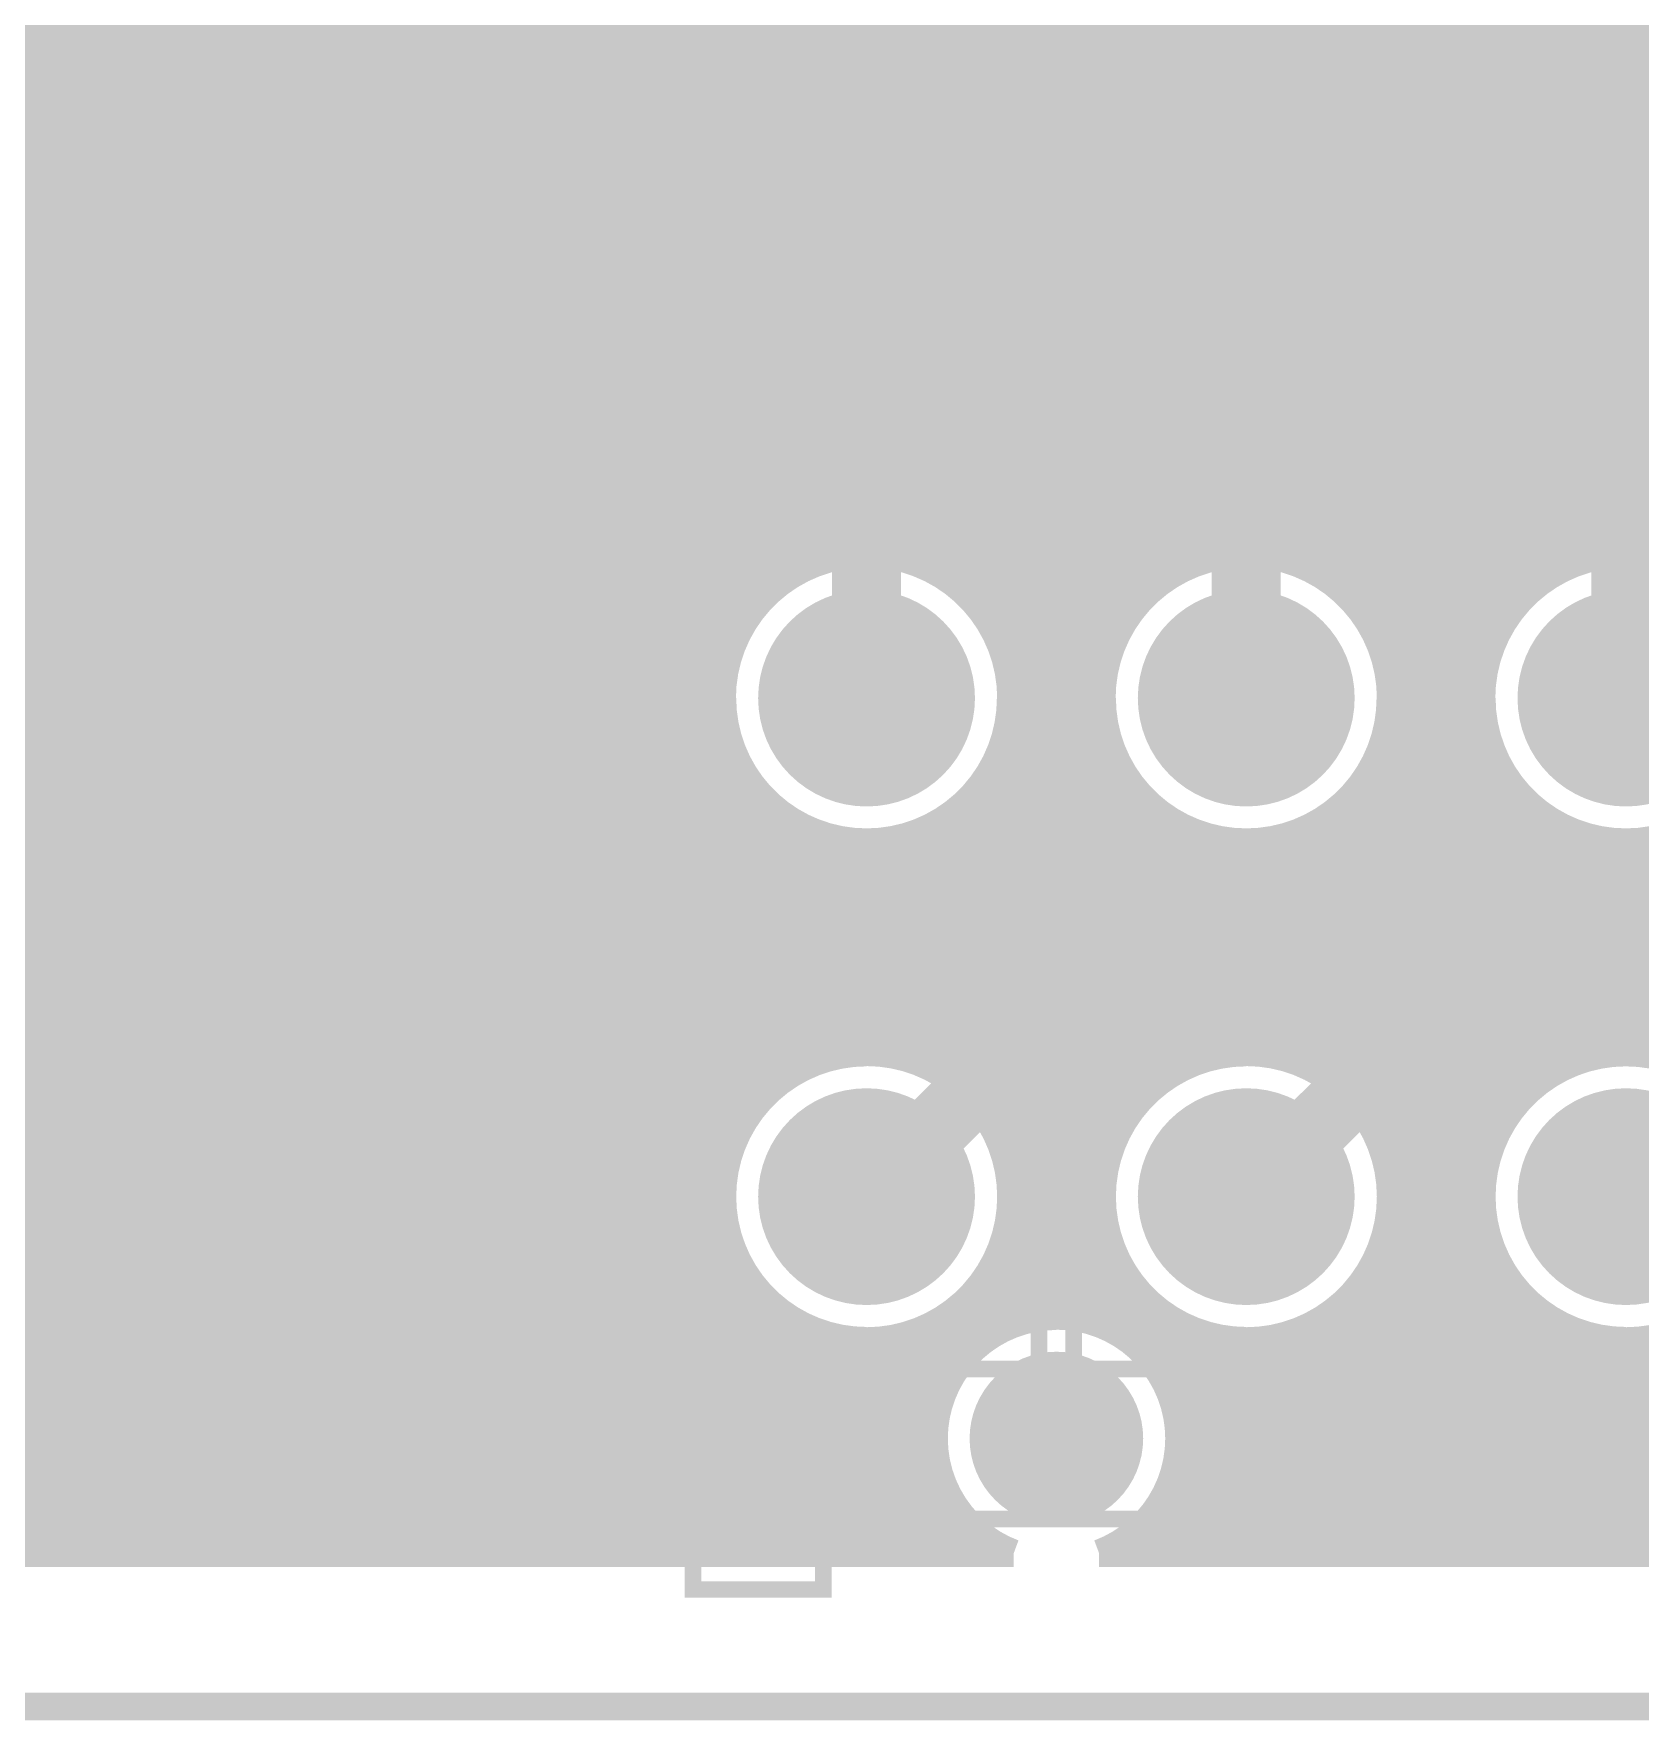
# Model space of a CAD drawing. Extents: x -5 to 208, y -5 to 206.
# Drawn here: x 155.33 to 170.14, y 119.87 to 135.43 of the extents above; entities that cross this region are included whole.
import ezdxf

# ---------------------------------------------------------------- set-up
doc = ezdxf.new("R2010")
doc.units = 0
doc.header["$MEASUREMENT"] = 0
doc.layers.get('0').update_dxf_attribs({"linetype": 'CONTINUOUS'})
for name, color, linetype in [('22-301-0_BOT', 7, 'CONTINUOUS'), ('22-301-0_DRD', 7, 'CONTINUOUS'), ('22-301-0_IN1', 1, 'CONTINUOUS'), ('22-301-0_IN2', 4, 'CONTINUOUS'), ('22-301-0_SMB', 3, 'CONTINUOUS'), ('22-301-0_SMT', 5, 'CONTINUOUS'), ('22-301-0_SST', 10, 'CONTINUOUS'), ('22-301-0_TOP', 14, 'CONTINUOUS'), ('THRUHOLE_NPT', 12, 'CONTINUOUS'), ('THRUHOLE_TAP', 11, 'CONTINUOUS')]:
    doc.layers.add(name, color=color, linetype=linetype)

# ---------------------------------------------------------------- blocks, each defined once
blk = doc.blocks.new('ROUND_28')
at = {"const_width": 0.99949}
blk.add_lwpolyline([(-0.499744, 0, 1), (0.499744, 0, 1)], format="xyb", close=True, dxfattribs=at)
blk = doc.blocks.new('ROUND_29')
at = {"const_width": 0.8001}
blk.add_lwpolyline([(-0.40005, 0, 1), (0.40005, 0, 1)], format="xyb", close=True, dxfattribs=at)
blk = doc.blocks.new('ROUND_80')
at = {"const_width": 0.54991}
blk.add_lwpolyline([(-0.274954, 0, 1), (0.274954, 0, 1)], format="xyb", close=True, dxfattribs=at)

msp = doc.modelspace()

# ---------------------------------------------------------------- linework, layer by layer
at = {"layer": '22-301-0_DRD', "const_width": 0.254}
for points in [[(162.37458, 129.9337), (162.37458, 128.6637)], [(163.64458, 129.9337), (162.37458, 129.9337)], [(163.64458, 129.9337), (162.37458, 128.6637)], [(163.64458, 128.6637), (162.37458, 129.9337)], [(163.64458, 128.6637), (163.64458, 129.9337)], [(165.8747, 129.9337), (165.8747, 128.6637)], [(167.1447, 129.9337), (165.8747, 129.9337)], [(167.1447, 129.9337), (165.8747, 128.6637)], [(167.1447, 128.6637), (165.8747, 129.9337)], [(167.1447, 128.6637), (167.1447, 129.9337)], [(169.37482, 129.9337), (169.37482, 128.6637)], [(170.64482, 129.9337), (169.37482, 129.9337)], [(170.64482, 129.9337), (169.37482, 128.6637)], [(170.64482, 128.6637), (169.37482, 129.9337)], [(162.37458, 128.6637), (163.64458, 128.6637)], [(165.8747, 128.6637), (167.1447, 128.6637)], [(169.37482, 128.6637), (170.64482, 128.6637)], [(162.37458, 125.3363), (162.37458, 124.0663)], [(163.64458, 125.3363), (162.37458, 125.3363)], [(163.64458, 125.3363), (162.37458, 124.0663)], [(163.64458, 124.0663), (162.37458, 125.3363)], [(163.64458, 124.0663), (163.64458, 125.3363)], [(165.8747, 125.3363), (165.8747, 124.0663)], [(167.1447, 125.3363), (165.8747, 125.3363)], [(167.1447, 125.3363), (165.8747, 124.0663)], [(167.1447, 124.0663), (165.8747, 125.3363)], [(167.1447, 124.0663), (167.1447, 125.3363)], [(169.37482, 125.3363), (169.37482, 124.0663)], [(170.64482, 125.3363), (169.37482, 125.3363)], [(170.64482, 125.3363), (169.37482, 124.0663)], [(170.64482, 124.0663), (169.37482, 125.3363)], [(162.37458, 124.0663), (163.64458, 124.0663)], [(165.8747, 124.0663), (167.1447, 124.0663)], [(169.37482, 124.0663), (170.64482, 124.0663)], [(164.75964, 123.10618), (164.12464, 122.47118)], [(165.39464, 122.47118), (164.75964, 123.10618)], [(164.12464, 122.47118), (164.75964, 121.83618)], [(164.75964, 121.83618), (165.39464, 122.47118)], [(98.99904, 119.99976), (205.00086, 119.99976)]]:
    msp.add_lwpolyline(points, dxfattribs=at)
at = {"layer": '22-301-0_IN1', "const_width": 0.254}
for points in [[(155.2956, 166.37), (155.2956, 121.412)], [(155.5242, 166.37), (155.5242, 121.412)], [(155.7528, 166.37), (155.7528, 121.412)], [(155.9814, 166.37), (155.9814, 121.412)], [(156.21, 166.37), (156.21, 121.412)], [(156.4386, 166.37), (156.4386, 121.412)], [(156.6672, 166.37), (156.6672, 121.412)], [(156.8958, 166.37), (156.8958, 121.412)], [(157.1244, 166.37), (157.1244, 121.412)], [(157.353, 166.37), (157.353, 121.412)], [(157.5816, 166.37), (157.5816, 121.412)], [(157.8102, 166.37), (157.8102, 121.412)], [(158.0388, 166.37), (158.0388, 121.412)], [(158.2674, 166.37), (158.2674, 121.412)], [(158.496, 166.37), (158.496, 121.412)], [(158.7246, 166.37), (158.7246, 121.412)], [(158.9532, 166.37), (158.9532, 121.412)], [(159.1818, 166.37), (159.1818, 121.412)], [(159.4104, 166.37), (159.4104, 121.412)], [(159.639, 166.37), (159.639, 121.412)], [(159.8676, 166.37), (159.8676, 121.412)], [(160.0962, 166.37), (160.0962, 121.412)], [(160.3248, 166.37), (160.3248, 121.412)], [(160.5534, 166.37), (160.5534, 121.412)], [(160.782, 166.37), (160.782, 121.412)], [(161.0106, 166.37), (161.0106, 121.412)], [(161.2392, 166.37), (161.2392, 121.412)], [(161.4678, 166.37), (161.4678, 121.412)], [(161.6964, 166.37), (161.6964, 129.49936)], [(161.925, 166.37), (161.925, 130.06578)], [(162.1536, 166.37), (162.1536, 130.3147)], [(162.3822, 166.37), (162.3822, 130.46964)], [(162.6108, 166.37), (162.6108, 130.56616)], [(162.8394, 166.37), (162.8394, 130.61696)], [(163.068, 166.37), (163.068, 130.62712)], [(163.2966, 166.37), (163.2966, 130.59664)], [(163.5252, 166.37), (163.5252, 130.52552)], [(163.7538, 166.37), (163.7538, 130.40106)], [(165.5826, 166.37), (165.5826, 130.2512)], [(165.8112, 166.37), (165.8112, 130.429)], [(166.0398, 166.37), (166.0398, 130.5433)], [(166.2684, 166.37), (166.2684, 130.6068)], [(166.497, 166.37), (166.497, 130.62712)], [(166.7256, 166.37), (166.7256, 130.61188)], [(166.9542, 166.37), (166.9542, 130.55092)], [(167.1828, 166.37), (167.1828, 130.44678)], [(167.4114, 166.37), (167.4114, 130.2766)], [(167.64, 166.37), (167.64, 129.99974)], [(169.0116, 166.32174), (169.0116, 130.17754)], [(169.2402, 166.37), (169.2402, 130.38328)], [(169.4688, 166.37), (169.4688, 130.51282)], [(169.6974, 166.37), (169.6974, 130.59156)], [(169.926, 166.37), (169.926, 130.62458)], [(170.1546, 166.37), (170.1546, 130.6195)], [(167.8686, 166.20236), (167.8686, 121.412)], [(163.9824, 166.01694), (163.9824, 130.20548)], [(168.0972, 166.01694), (168.0972, 121.412)], [(168.783, 166.06012), (168.783, 129.81178)], [(168.3258, 165.94836), (168.3258, 121.412)], [(168.5544, 165.96106), (168.5544, 121.412)], [(164.211, 137.62482), (164.211, 129.8702)], [(165.354, 137.58418), (165.354, 129.95402)], [(164.4396, 137.39368), (164.4396, 123.55322)], [(165.1254, 137.37844), (165.1254, 123.53798)], [(164.6682, 137.30478), (164.6682, 123.5964)], [(164.8968, 137.2997), (164.8968, 123.59132)], [(204.47, 135.3566), (90.81008, 135.3566)], [(204.47, 135.128), (90.85072, 135.128)], [(204.47, 134.8994), (90.81008, 134.8994)], [(204.47, 134.6708), (90.67292, 134.6708)], [(204.47, 134.4422), (80.645, 134.4422)], [(204.47, 134.2136), (80.645, 134.2136)], [(204.47, 133.985), (80.645, 133.985)], [(204.47, 133.7564), (80.645, 133.7564)], [(204.47, 133.5278), (80.645, 133.5278)], [(204.47, 133.2992), (80.645, 133.2992)], [(204.47, 133.0706), (80.645, 133.0706)], [(204.47, 132.842), (80.645, 132.842)], [(204.47, 132.6134), (80.645, 132.6134)], [(204.47, 132.3848), (80.645, 132.3848)], [(204.47, 132.1562), (80.645, 132.1562)], [(204.47, 131.9276), (80.645, 131.9276)], [(204.47, 131.699), (80.645, 131.699)], [(204.47, 131.4704), (80.645, 131.4704)], [(204.47, 131.2418), (80.645, 131.2418)], [(204.47, 131.0132), (80.645, 131.0132)], [(204.47, 130.7846), (80.645, 130.7846)], [(162.57524, 130.556), (137.14222, 130.556)], [(166.07536, 130.556), (163.44392, 130.556)], [(169.57548, 130.556), (166.94404, 130.556)], [(162.1663, 130.3274), (137.55116, 130.3274)], [(165.66642, 130.3274), (163.85286, 130.3274)], [(169.16654, 130.3274), (167.35298, 130.3274)], [(161.94786, 130.0988), (137.77214, 130.0988)], [(165.44798, 130.0988), (164.0713, 130.0988)], [(168.9481, 130.0988), (167.57142, 130.0988)], [(161.8107, 129.8702), (137.9093, 129.8702)], [(165.31082, 129.8702), (164.211, 129.8702)], [(168.8084, 129.8702), (167.71112, 129.8702)], [(161.72434, 129.6416), (137.99312, 129.6416)], [(165.22446, 129.6416), (164.29482, 129.6416)], [(168.72458, 129.6416), (167.79494, 129.6416)], [(161.68624, 129.413), (138.03376, 129.413)], [(165.18636, 129.413), (164.33546, 129.413)], [(168.68394, 129.413), (167.83558, 129.413)], [(161.68624, 129.1844), (138.03376, 129.1844)], [(165.18636, 129.1844), (164.33546, 129.1844)], [(168.68394, 129.1844), (167.83558, 129.1844)], [(161.6964, 129.09804), (161.6964, 124.90196)], [(161.72688, 128.9558), (137.99312, 128.9558)], [(165.227, 128.9558), (164.29482, 128.9558)], [(168.72458, 128.9558), (167.79494, 128.9558)], [(161.8107, 128.7272), (137.9093, 128.7272)], [(164.211, 128.72974), (164.211, 125.27026)], [(165.31082, 128.7272), (164.211, 128.7272)], [(168.8084, 128.7272), (167.71112, 128.7272)], [(168.783, 128.78816), (168.783, 125.21184)], [(161.9504, 128.4986), (137.7696, 128.4986)], [(161.925, 128.53162), (161.925, 125.46838)], [(165.45052, 128.4986), (164.0713, 128.4986)], [(165.354, 128.64338), (165.354, 125.35408)], [(168.9481, 128.4986), (167.57142, 128.4986)], [(167.64, 128.59766), (167.64, 125.3998)], [(163.9824, 128.39192), (163.9824, 125.60554)], [(165.5826, 128.3462), (165.5826, 125.65126)], [(169.0116, 128.4224), (169.0116, 125.5776)], [(162.16884, 128.27), (137.55116, 128.27)], [(162.1536, 128.2827), (162.1536, 125.7173)], [(163.7538, 128.19634), (163.7538, 125.80112)], [(165.66896, 128.27), (163.85032, 128.27)], [(169.16908, 128.27), (167.35044, 128.27)], [(167.4114, 128.3208), (167.4114, 125.67666)], [(169.2402, 128.21412), (169.2402, 125.78334)], [(162.58032, 128.0414), (137.13714, 128.0414)], [(162.3822, 128.12776), (162.3822, 125.87224)], [(162.6108, 128.03124), (162.6108, 125.96876)], [(166.08044, 128.0414), (163.43884, 128.0414)], [(163.5252, 128.07442), (163.5252, 125.92558)], [(165.8112, 128.1684), (165.8112, 125.8316)], [(166.0398, 128.05664), (166.0398, 125.94336)], [(169.58056, 128.0414), (166.93896, 128.0414)], [(166.9542, 128.04648), (166.9542, 125.95352)], [(167.1828, 128.15316), (167.1828, 125.84684)], [(169.4688, 128.08458), (169.4688, 125.91542)], [(162.8394, 127.98044), (162.8394, 126.01702)], [(163.068, 127.97028), (163.068, 126.02718)], [(163.2966, 128.00076), (163.2966, 125.99924)], [(166.2684, 127.99314), (166.2684, 126.00686)], [(166.497, 127.97028), (166.497, 126.02972)], [(166.7256, 127.98806), (166.7256, 126.01194)], [(169.6974, 128.00584), (169.6974, 125.99162)], [(169.926, 127.97282), (169.926, 126.02718)], [(170.1546, 127.9779), (170.1546, 126.0221)], [(203.53528, 127.8128), (80.645, 127.8128)], [(203.30668, 127.5842), (80.645, 127.5842)], [(203.07808, 127.3556), (80.645, 127.3556)], [(202.84948, 127.127), (80.645, 127.127)], [(201.19594, 126.8984), (95.74276, 126.8984)], [(200.787, 126.6698), (96.1517, 126.6698)], [(193.9163, 126.4412), (96.42094, 126.4412)], [(193.9163, 126.2126), (96.61652, 126.2126)], [(162.66414, 125.984), (137.05586, 125.984)], [(166.16426, 125.984), (163.35502, 125.984)], [(169.66438, 125.984), (166.85514, 125.984)], [(162.20186, 125.7554), (137.51814, 125.7554)], [(165.70198, 125.7554), (163.81984, 125.7554)], [(169.19956, 125.7554), (167.31996, 125.7554)], [(161.96818, 125.5268), (137.74928, 125.5268)], [(165.4683, 125.5268), (164.05098, 125.5268)], [(168.96842, 125.5268), (167.5511, 125.5268)], [(161.8234, 125.2982), (137.8966, 125.2982)], [(165.32352, 125.2982), (164.1983, 125.2982)], [(168.8211, 125.2982), (167.69842, 125.2982)], [(161.73196, 125.0696), (137.9855, 125.0696)], [(165.23208, 125.0696), (164.2872, 125.0696)], [(168.7322, 125.0696), (167.78732, 125.0696)], [(161.68878, 124.841), (138.03122, 124.841)], [(165.1889, 124.841), (164.33292, 124.841)], [(168.68648, 124.841), (167.83304, 124.841)], [(161.6837, 124.6124), (138.0363, 124.6124)], [(165.18382, 124.6124), (164.33546, 124.6124)], [(168.68394, 124.6124), (167.83558, 124.6124)], [(161.6964, 124.4981), (161.6964, 121.412)], [(161.71926, 124.3838), (138.00074, 124.3838)], [(165.21938, 124.3838), (164.2999, 124.3838)], [(168.7195, 124.3838), (167.80002, 124.3838)], [(161.798, 124.1552), (137.922, 124.1552)], [(165.29812, 124.1552), (164.22116, 124.1552)], [(168.79824, 124.1552), (167.72128, 124.1552)], [(168.783, 124.18822), (168.783, 121.412)], [(164.211, 124.1298), (164.211, 123.4567)], [(165.354, 124.04598), (165.354, 123.4313)], [(167.64, 124.00026), (167.64, 121.412)], [(161.93008, 123.9266), (137.78992, 123.9266)], [(161.925, 123.93168), (161.925, 121.412)], [(165.4302, 123.9266), (164.09162, 123.9266)], [(168.92778, 123.9266), (167.59174, 123.9266)], [(162.13582, 123.698), (137.58164, 123.698)], [(162.1536, 123.68276), (162.1536, 121.412)], [(165.63594, 123.698), (163.88334, 123.698)], [(163.9824, 123.79452), (163.9824, 123.28906)], [(165.5826, 123.7488), (165.5826, 123.24334)], [(169.13606, 123.698), (167.38346, 123.698)], [(167.4114, 123.7234), (167.4114, 121.412)], [(169.0116, 123.82246), (169.0116, 121.412)], [(162.3822, 123.52782), (162.3822, 121.412)], [(163.7538, 123.59894), (163.7538, 122.98172)], [(165.8112, 123.56846), (165.8112, 122.8852)], [(167.1828, 123.55322), (167.1828, 121.412)], [(169.2402, 123.61672), (169.2402, 121.412)], [(162.5092, 123.4694), (137.2108, 123.4694)], [(162.6108, 123.4313), (162.6108, 121.412)], [(162.8394, 123.38304), (162.8394, 121.412)], [(163.068, 123.37288), (163.068, 121.412)], [(163.2966, 123.40082), (163.2966, 121.412)], [(164.23386, 123.4694), (163.5125, 123.4694)], [(163.5252, 123.47448), (163.5252, 121.412)], [(166.00932, 123.4694), (165.28796, 123.4694)], [(166.0398, 123.4567), (166.0398, 121.412)], [(166.2684, 123.3932), (166.2684, 121.412)], [(166.497, 123.37034), (166.497, 121.412)], [(166.7256, 123.38812), (166.7256, 121.412)], [(166.9542, 123.44654), (166.9542, 121.412)], [(169.5069, 123.4694), (167.01262, 123.4694)], [(169.4688, 123.48464), (169.4688, 121.412)], [(169.6974, 123.40844), (169.6974, 121.412)], [(169.926, 123.37288), (169.926, 121.412)], [(170.1546, 123.37796), (170.1546, 121.412)], [(163.93414, 123.2408), (114.78514, 123.2408)], [(200.85812, 123.2408), (165.58514, 123.2408)], [(163.76904, 123.0122), (114.95024, 123.0122)], [(201.32294, 123.0122), (165.75024, 123.0122)], [(163.67506, 122.7836), (115.04422, 122.7836)], [(204.47, 122.7836), (165.84422, 122.7836)], [(163.63442, 122.555), (115.0874, 122.555)], [(204.47, 122.555), (165.8874, 122.555)], [(163.6395, 122.3264), (115.07978, 122.3264)], [(204.47, 122.3264), (165.87978, 122.3264)], [(163.69284, 122.0978), (115.02644, 122.0978)], [(165.8112, 122.05462), (165.8112, 121.412)], [(204.47, 122.0978), (165.82644, 122.0978)], [(163.8046, 121.8692), (114.91722, 121.8692)], [(163.7538, 121.9581), (163.7538, 121.412)], [(204.47, 121.8692), (165.71722, 121.8692)], [(163.9824, 121.65076), (163.9824, 121.412)], [(165.5826, 121.69648), (165.5826, 121.412)], [(163.99256, 121.6406), (114.72672, 121.6406)], [(165.354, 121.50852), (165.354, 121.412)], [(204.47, 121.6406), (165.52672, 121.6406)], [(164.36594, 121.412), (114.35334, 121.412)], [(164.211, 121.48312), (164.211, 121.412)], [(204.47, 121.412), (165.15334, 121.412)]]:
    msp.add_lwpolyline(points, dxfattribs=at)
for points in [[(163.00958, 130.62966, 0.4142136), (161.67862, 129.2987)], [(164.34054, 129.2987, 0.4142136), (163.00958, 130.62966)], [(166.5097, 130.62966, 0.4142136), (165.17874, 129.2987)], [(167.84066, 129.2987, 0.4142136), (166.5097, 130.62966)], [(170.00982, 130.62966, 0.4142136), (168.67886, 129.2987)], [(171.33824, 129.2987, 0.4142136), (170.00982, 130.62712)], [(161.68116, 129.2987, 0.4142136), (163.00958, 127.97028)], [(163.00958, 127.97028, 0.4142136), (164.338, 129.2987)], [(165.18128, 129.2987, 0.4142136), (166.5097, 127.97028)], [(166.5097, 127.97028, 0.4142136), (167.83812, 129.2987)], [(168.6814, 129.2987, 0.4142136), (170.00982, 127.97028)], [(170.00982, 127.97028, 0.4142136), (171.33824, 129.2987)], [(163.00958, 126.02972, 0.4142136), (161.68116, 124.7013)], [(164.34054, 124.7013, 0.4142136), (163.00958, 126.03226)], [(166.5097, 126.02972, 0.4142136), (165.18128, 124.7013)], [(167.84066, 124.7013, 0.4142136), (166.5097, 126.03226)], [(170.00982, 126.02972, 0.4142136), (168.6814, 124.7013)], [(171.33824, 124.7013, 0.4142136), (170.00982, 126.02972)], [(161.68116, 124.7013, 0.4142136), (163.00958, 123.37288)], [(163.00958, 123.37034, 0.4142136), (164.34054, 124.7013)], [(165.18128, 124.7013, 0.4142136), (166.5097, 123.37288)], [(166.5097, 123.37034, 0.4142136), (167.84066, 124.7013)], [(168.6814, 124.7013, 0.4142136), (170.00982, 123.37288)], [(170.00982, 123.37034, 0.4142136), (171.34078, 124.7013)], [(164.75964, 123.59894, 0.4142136), (163.63188, 122.47118)], [(165.88994, 122.47118, 0.4142136), (164.75964, 123.60148)], [(163.63188, 122.47118, 0.313428), (164.36594, 121.412)], [(165.15334, 121.412, 0.3134277), (165.88994, 122.47118)]]:
    msp.add_lwpolyline(points, format="xyb", dxfattribs=at)
at = {"layer": '22-301-0_IN2', "const_width": 0.254}
for points in [[(169.2402, 166.497), (169.2402, 130.38328)], [(169.4688, 166.497), (169.4688, 130.51282)], [(169.6974, 166.497), (169.6974, 130.59156)], [(169.926, 166.497), (169.926, 130.62458)], [(170.1546, 166.497), (170.1546, 130.6195)], [(169.0116, 166.32174), (169.0116, 130.17754)], [(166.7256, 166.1668), (166.7256, 130.61188)], [(166.9542, 166.1668), (166.9542, 130.55092)], [(167.1828, 166.1668), (167.1828, 130.44678)], [(167.4114, 166.1668), (167.4114, 130.2766)], [(167.64, 166.1668), (167.64, 129.99974)], [(167.8686, 166.1668), (167.8686, 121.539)], [(166.497, 166.1033), (166.497, 130.62712)], [(168.0972, 166.01694), (168.0972, 121.539)], [(168.783, 166.06012), (168.783, 129.81178)], [(166.2684, 165.8747), (166.2684, 130.6068)], [(168.3258, 165.94836), (168.3258, 121.539)], [(168.5544, 165.96106), (168.5544, 121.539)], [(166.0398, 165.6461), (166.0398, 130.5433)], [(165.8112, 165.4175), (165.8112, 130.429)], [(165.5826, 165.1889), (165.5826, 130.2512)], [(155.2956, 164.2618), (155.2956, 121.539)], [(155.5242, 164.2618), (155.5242, 121.539)], [(155.7528, 164.2618), (155.7528, 121.539)], [(155.9814, 164.2618), (155.9814, 121.539)], [(156.21, 164.2618), (156.21, 121.539)], [(156.4386, 164.2618), (156.4386, 121.539)], [(156.6672, 164.2618), (156.6672, 121.539)], [(156.8958, 164.2618), (156.8958, 121.539)], [(157.1244, 164.2618), (157.1244, 121.539)], [(157.353, 164.2618), (157.353, 121.539)], [(157.5816, 164.2618), (157.5816, 121.539)], [(157.8102, 164.2618), (157.8102, 121.539)], [(158.0388, 164.2618), (158.0388, 121.539)], [(158.2674, 164.2618), (158.2674, 121.539)], [(158.496, 164.2618), (158.496, 121.539)], [(158.7246, 164.2618), (158.7246, 121.539)], [(158.9532, 164.2618), (158.9532, 121.539)], [(159.1818, 164.2618), (159.1818, 121.539)], [(159.4104, 164.2618), (159.4104, 121.539)], [(159.639, 164.2618), (159.639, 121.539)], [(159.8676, 164.2618), (159.8676, 121.539)], [(160.0962, 164.2618), (160.0962, 121.539)], [(160.3248, 164.2618), (160.3248, 121.539)], [(160.5534, 164.2618), (160.5534, 121.539)], [(160.782, 164.2618), (160.782, 121.539)], [(161.0106, 164.2618), (161.0106, 121.539)], [(161.2392, 164.2618), (161.2392, 121.539)], [(161.4678, 164.2618), (161.4678, 121.539)], [(161.6964, 164.2618), (161.6964, 129.49936)], [(161.925, 164.2618), (161.925, 130.06578)], [(162.1536, 164.2618), (162.1536, 130.3147)], [(162.3822, 164.2618), (162.3822, 130.46964)], [(162.6108, 164.2618), (162.6108, 130.56616)], [(162.8394, 164.2618), (162.8394, 130.61696)], [(163.068, 164.2618), (163.068, 130.62712)], [(163.2966, 164.2618), (163.2966, 130.59664)], [(163.5252, 164.2618), (163.5252, 130.52552)], [(163.7538, 164.2618), (163.7538, 130.40106)], [(163.9824, 164.2618), (163.9824, 130.20548)], [(164.211, 137.62482), (164.211, 129.8702)], [(165.354, 137.58418), (165.354, 129.95402)], [(164.4396, 137.39368), (164.4396, 123.55322)], [(165.1254, 137.37844), (165.1254, 123.53798)], [(164.6682, 137.30478), (164.6682, 123.5964)], [(164.8968, 137.2997), (164.8968, 123.59132)], [(204.47, 135.4074), (90.78976, 135.4074)], [(204.47, 135.1788), (90.84818, 135.1788)], [(204.47, 134.9502), (90.82532, 134.9502)], [(204.47, 134.7216), (90.71356, 134.7216)], [(204.47, 134.493), (90.4113, 134.493)], [(204.47, 134.2644), (80.8482, 134.2644)], [(204.47, 134.0358), (80.8482, 134.0358)], [(204.47, 133.8072), (80.8482, 133.8072)], [(204.47, 133.5786), (80.8482, 133.5786)], [(204.47, 133.35), (80.8482, 133.35)], [(204.47, 133.1214), (80.8482, 133.1214)], [(204.47, 132.8928), (80.8482, 132.8928)], [(204.47, 132.6642), (80.8482, 132.6642)], [(204.47, 132.4356), (80.8482, 132.4356)], [(204.47, 132.207), (80.8482, 132.207)], [(204.47, 131.9784), (80.8482, 131.9784)], [(204.47, 131.7498), (80.8482, 131.7498)], [(204.47, 131.5212), (80.8482, 131.5212)], [(204.47, 131.2926), (80.8482, 131.2926)], [(204.47, 131.064), (80.8482, 131.064)], [(204.47, 130.8354), (80.8482, 130.8354)], [(162.76828, 130.6068), (136.94918, 130.6068)], [(166.2684, 130.6068), (163.25088, 130.6068)], [(169.76852, 130.6068), (166.751, 130.6068)], [(173.26864, 130.6068), (170.25112, 130.6068)], [(162.23234, 130.3782), (137.48512, 130.3782)], [(165.73246, 130.3782), (163.78682, 130.3782)], [(169.23258, 130.3782), (167.28694, 130.3782)], [(161.9885, 130.1496), (137.7315, 130.1496)], [(165.48862, 130.1496), (164.0332, 130.1496)], [(168.9862, 130.1496), (167.53332, 130.1496)], [(161.8361, 129.921), (137.8839, 129.921)], [(165.33622, 129.921), (164.1856, 129.921)], [(168.8338, 129.921), (167.68572, 129.921)], [(161.73958, 129.6924), (137.97788, 129.6924)], [(165.2397, 129.6924), (164.27958, 129.6924)], [(168.73982, 129.6924), (167.7797, 129.6924)], [(161.69132, 129.4638), (138.02868, 129.4638)], [(165.19144, 129.4638), (164.32784, 129.4638)], [(168.69156, 129.4638), (167.82796, 129.4638)], [(161.68116, 129.2352), (138.0363, 129.2352)], [(165.18128, 129.2352), (164.338, 129.2352)], [(168.6814, 129.2352), (167.83812, 129.2352)], [(161.71418, 129.0066), (138.00582, 129.0066)], [(161.6964, 129.09804), (161.6964, 124.90196)], [(165.2143, 129.0066), (164.30752, 129.0066)], [(168.71188, 129.0066), (167.80764, 129.0066)], [(161.78784, 128.778), (137.93216, 128.778)], [(164.211, 128.72974), (164.211, 125.27026)], [(165.28796, 128.778), (164.23386, 128.778)], [(168.78554, 128.778), (167.73398, 128.778)], [(168.783, 128.78816), (168.783, 125.21184)], [(161.9123, 128.5494), (137.8077, 128.5494)], [(161.925, 128.53162), (161.925, 125.46838)], [(165.41242, 128.5494), (164.10686, 128.5494)], [(165.354, 128.64338), (165.354, 125.35408)], [(168.91254, 128.5494), (167.60698, 128.5494)], [(167.64, 128.59766), (167.64, 125.3998)], [(163.9824, 128.39192), (163.9824, 125.60554)], [(165.5826, 128.3462), (165.5826, 125.65126)], [(169.0116, 128.4224), (169.0116, 125.5776)], [(162.11042, 128.3208), (137.60958, 128.3208)], [(162.1536, 128.2827), (162.1536, 125.7173)], [(163.7538, 128.19634), (163.7538, 125.80112)], [(165.61054, 128.3208), (163.90874, 128.3208)], [(169.11066, 128.3208), (167.40886, 128.3208)], [(167.4114, 128.3208), (167.4114, 125.67666)], [(169.2402, 128.21412), (169.2402, 125.78334)], [(162.45332, 128.0922), (137.26414, 128.0922)], [(162.3822, 128.12776), (162.3822, 125.87224)], [(162.6108, 128.03124), (162.6108, 125.96876)], [(163.5252, 128.07442), (163.5252, 125.92558)], [(165.95344, 128.0922), (163.56584, 128.0922)], [(165.8112, 128.1684), (165.8112, 125.8316)], [(166.0398, 128.05664), (166.0398, 125.94336)], [(166.9542, 128.04648), (166.9542, 125.95352)], [(169.45356, 128.0922), (167.06596, 128.0922)], [(167.1828, 128.15316), (167.1828, 125.84684)], [(169.4688, 128.08458), (169.4688, 125.91542)], [(162.8394, 127.98044), (162.8394, 126.01702)], [(163.068, 127.97028), (163.068, 126.02718)], [(163.2966, 128.00076), (163.2966, 125.99924)], [(166.2684, 127.99314), (166.2684, 126.00686)], [(166.497, 127.97028), (166.497, 126.02972)], [(166.7256, 127.98806), (166.7256, 126.01194)], [(169.6974, 128.00584), (169.6974, 125.99162)], [(169.926, 127.97282), (169.926, 126.02718)], [(170.1546, 127.9779), (170.1546, 126.0221)], [(204.47, 127.8636), (80.8482, 127.8636)], [(204.47, 127.635), (80.8482, 127.635)], [(204.47, 127.4064), (80.8482, 127.4064)], [(204.47, 127.1778), (80.8482, 127.1778)], [(201.32802, 126.9492), (95.61068, 126.9492)], [(200.86066, 126.7206), (96.07804, 126.7206)], [(200.5711, 126.492), (96.3676, 126.492)], [(200.36282, 126.2634), (96.57588, 126.2634)], [(200.20534, 126.0348), (96.73336, 126.0348)], [(162.27298, 125.8062), (137.44702, 125.8062)], [(165.7731, 125.8062), (163.74872, 125.8062)], [(169.27068, 125.8062), (167.24884, 125.8062)], [(162.01136, 125.5776), (137.70864, 125.5776)], [(165.51148, 125.5776), (164.0078, 125.5776)], [(169.0116, 125.5776), (167.50792, 125.5776)], [(161.8488, 125.349), (137.86866, 125.349)], [(165.34892, 125.349), (164.17036, 125.349)], [(168.84904, 125.349), (167.67048, 125.349)], [(161.74974, 125.1204), (137.97026, 125.1204)], [(165.24986, 125.1204), (164.27196, 125.1204)], [(168.74744, 125.1204), (167.77208, 125.1204)], [(161.69386, 124.8918), (138.0236, 124.8918)], [(165.19398, 124.8918), (164.3253, 124.8918)], [(168.6941, 124.8918), (167.82542, 124.8918)], [(161.68116, 124.6632), (138.03884, 124.6632)], [(165.18128, 124.6632), (164.338, 124.6632)], [(168.6814, 124.6632), (167.83812, 124.6632)], [(161.6964, 124.4981), (161.6964, 121.539)], [(161.70656, 124.4346), (138.0109, 124.4346)], [(165.20668, 124.4346), (164.3126, 124.4346)], [(168.7068, 124.4346), (167.81272, 124.4346)], [(161.77514, 124.206), (137.94232, 124.206)], [(165.27526, 124.206), (164.24402, 124.206)], [(168.77538, 124.206), (167.74414, 124.206)], [(168.783, 124.18822), (168.783, 121.539)], [(164.211, 124.1298), (164.211, 123.4567)], [(165.354, 124.04598), (165.354, 123.4313)], [(167.64, 124.00026), (167.64, 121.539)], [(161.89452, 123.9774), (137.82548, 123.9774)], [(161.925, 123.93168), (161.925, 121.539)], [(165.39464, 123.9774), (164.12464, 123.9774)], [(168.89476, 123.9774), (167.62476, 123.9774)], [(162.08248, 123.7488), (137.63752, 123.7488)], [(162.1536, 123.68276), (162.1536, 121.539)], [(165.5826, 123.7488), (163.93922, 123.7488)], [(163.9824, 123.79452), (163.9824, 123.28906)], [(165.5826, 123.7488), (165.5826, 123.24334)], [(167.4114, 123.7234), (167.4114, 121.539)], [(169.08018, 123.7488), (167.43934, 123.7488)], [(169.0116, 123.82246), (169.0116, 121.539)], [(162.39744, 123.5202), (137.32002, 123.5202)], [(162.3822, 123.52782), (162.3822, 121.539)], [(164.34308, 123.5202), (163.62172, 123.5202)], [(163.7538, 123.59894), (163.7538, 122.98172)], [(165.89756, 123.5202), (165.1762, 123.5202)], [(165.8112, 123.56846), (165.8112, 122.8852)], [(169.39768, 123.5202), (167.12184, 123.5202)], [(167.1828, 123.55322), (167.1828, 121.539)], [(169.2402, 123.61672), (169.2402, 121.539)], [(162.6108, 123.4313), (162.6108, 121.539)], [(162.8394, 123.38304), (162.8394, 121.539)], [(163.068, 123.37288), (163.068, 121.539)], [(163.2966, 123.40082), (163.2966, 121.539)], [(163.5252, 123.47448), (163.5252, 121.539)], [(166.0398, 123.4567), (166.0398, 121.539)], [(166.2684, 123.3932), (166.2684, 121.539)], [(166.497, 123.37034), (166.497, 121.539)], [(166.7256, 123.38812), (166.7256, 121.539)], [(166.9542, 123.44654), (166.9542, 121.539)], [(169.4688, 123.48464), (169.4688, 121.539)], [(169.6974, 123.40844), (169.6974, 121.539)], [(169.926, 123.37288), (169.926, 121.539)], [(170.1546, 123.37796), (170.1546, 121.539)], [(163.98494, 123.2916), (114.73434, 123.2916)], [(193.74612, 123.2916), (165.53434, 123.2916)], [(163.79952, 123.063), (114.9223, 123.063)], [(193.74612, 123.063), (165.7223, 123.063)], [(163.6903, 122.8344), (115.02898, 122.8344)], [(193.74612, 122.8344), (165.82898, 122.8344)], [(163.6395, 122.6058), (115.08232, 122.6058)], [(204.47, 122.6058), (165.88232, 122.6058)], [(163.63442, 122.3772), (115.08486, 122.3772)], [(204.47, 122.3772), (165.88486, 122.3772)], [(163.6776, 122.1486), (115.04168, 122.1486)], [(204.47, 122.1486), (165.84168, 122.1486)], [(165.8112, 122.05462), (165.8112, 121.539)], [(163.77412, 121.92), (114.94516, 121.92)], [(163.7538, 121.9581), (163.7538, 121.539)], [(204.47, 121.92), (165.74516, 121.92)], [(163.94176, 121.6914), (114.77752, 121.6914)], [(163.9824, 121.65076), (163.9824, 121.539)], [(204.47, 121.6914), (165.57752, 121.6914)], [(165.5826, 121.69648), (165.5826, 121.539)], [(164.1221, 121.539), (114.59972, 121.539)], [(204.47, 121.539), (165.39972, 121.539)]]:
    msp.add_lwpolyline(points, dxfattribs=at)
for points in [[(163.00958, 130.62966, 0.4142136), (161.67862, 129.2987)], [(164.34054, 129.2987, 0.4142136), (163.00958, 130.62966)], [(166.5097, 130.62966, 0.4142136), (165.17874, 129.2987)], [(167.84066, 129.2987, 0.4142136), (166.5097, 130.62966)], [(170.00982, 130.62966, 0.4142136), (168.67886, 129.2987)], [(171.33824, 129.2987, 0.4142136), (170.00982, 130.62712)], [(161.68116, 129.2987, 0.4142136), (163.00958, 127.97028)], [(163.00958, 127.97028, 0.4142136), (164.338, 129.2987)], [(165.18128, 129.2987, 0.4142136), (166.5097, 127.97028)], [(166.5097, 127.97028, 0.4142136), (167.83812, 129.2987)], [(168.6814, 129.2987, 0.4142136), (170.00982, 127.97028)], [(170.00982, 127.97028, 0.4142136), (171.33824, 129.2987)], [(163.00958, 126.02972, 0.4142136), (161.68116, 124.7013)], [(164.34054, 124.7013, 0.4142136), (163.00958, 126.03226)], [(166.5097, 126.02972, 0.4142136), (165.18128, 124.7013)], [(167.84066, 124.7013, 0.4142136), (166.5097, 126.03226)], [(170.00982, 126.02972, 0.4142136), (168.6814, 124.7013)], [(171.33824, 124.7013, 0.4142136), (170.00982, 126.02972)], [(161.68116, 124.7013, 0.4142136), (163.00958, 123.37288)], [(163.00958, 123.37034, 0.4142136), (164.34054, 124.7013)], [(165.18128, 124.7013, 0.4142136), (166.5097, 123.37288)], [(166.5097, 123.37034, 0.4142136), (167.84066, 124.7013)], [(168.6814, 124.7013, 0.4142136), (170.00982, 123.37288)], [(170.00982, 123.37034, 0.4142136), (171.34078, 124.7013)], [(164.75964, 123.59894, 0.4142136), (163.63188, 122.47118)], [(165.88994, 122.47118, 0.4142136), (164.75964, 123.60148)], [(163.63188, 122.47118, 0.2476179), (164.12299, 121.5403)], [(165.39972, 121.539, 0.247126), (165.89042, 122.47118)]]:
    msp.add_lwpolyline(points, format="xyb", dxfattribs=at)
at = {"layer": '22-301-0_SST', "const_width": 0.1524}
for points in [[(160.73628, 134.80542), (160.90646, 134.86384), (160.90646, 135.21944), (160.73628, 135.2804), (160.56864, 135.2804), (160.39846, 135.21944), (160.39846, 134.86384), (160.22828, 134.80542), (160.06064, 134.80542), (159.89046, 134.86384), (159.89046, 135.21944), (160.06064, 135.2804)], [(160.06064, 134.4422), (159.89046, 134.38124), (159.89046, 134.02564), (160.06064, 133.96722), (160.39846, 133.96722), (160.56864, 134.0866), (160.56864, 134.4422), (160.90646, 134.4422), (160.90646, 133.96722)], [(160.22828, 133.12902), (160.22828, 133.604), (160.90646, 133.36524), (160.90646, 133.2484), (159.89046, 133.2484)], [(172.31106, 131.93014), (171.3611, 131.93014), (171.3611, 131.8006), (171.3611, 131.72948), (163.50996, 131.72948), (162.5092, 131.72948), (160.909, 131.72948)], [(162.5092, 131.72948), (162.5092, 131.63042), (163.50996, 131.63042), (163.50996, 131.72948)], [(160.75914, 131.57962), (160.75914, 129.74828), (160.2613, 129.74828), (160.2613, 128.34874), (160.75914, 128.34874), (160.75914, 125.15088), (160.2613, 125.15088), (160.2613, 123.75134), (160.75914, 123.75134), (160.75914, 121.87936)], [(161.41954, 130.88874), (161.41954, 127.70866), (164.59962, 127.70866), (164.59962, 130.88874), (161.41954, 130.88874)], [(164.91966, 130.88874), (164.91966, 127.70866), (168.09974, 127.70866), (168.09974, 130.88874), (164.91966, 130.88874)], [(168.41978, 130.88874), (168.41978, 127.70866), (171.59986, 127.70866), (171.59986, 130.88874), (168.41978, 130.88874)], [(166.62654, 129.41808), (166.39286, 129.41808), (166.1922, 129.6162), (166.1922, 128.9812), (166.8272, 128.9812), (166.62654, 129.18186), (166.62654, 129.41808), (166.8272, 129.6162), (166.8272, 128.9812)], [(170.12666, 129.41808), (169.89298, 129.41808), (169.69232, 129.6162), (169.69232, 128.9812), (170.32732, 128.9812), (170.12666, 129.18186), (170.12666, 129.41808), (170.32732, 129.6162), (170.32732, 128.9812)], [(163.32708, 129.6162), (163.32708, 128.9812), (162.69208, 128.9812), (162.89274, 129.18186), (163.12896, 129.18186), (163.12896, 129.41808), (163.32708, 129.6162), (162.69208, 129.6162), (162.89274, 129.41808), (163.12896, 129.41808)], [(162.69208, 129.6162), (162.69208, 128.9812)], [(166.8272, 129.6162), (166.1922, 129.6162)], [(170.32732, 129.6162), (169.69232, 129.6162)], [(162.89274, 129.18186), (162.89274, 129.41808)], [(166.62654, 129.18186), (166.39286, 129.18186), (166.39286, 129.41808)], [(170.12666, 129.18186), (169.89298, 129.18186), (169.89298, 129.41808)], [(163.12896, 129.18186), (163.32708, 128.9812)], [(166.1922, 128.9812), (166.39286, 129.18186)], [(169.69232, 128.9812), (169.89298, 129.18186)], [(159.131, 127.32258), (158.96082, 127.32258), (158.79318, 127.26162), (158.79318, 127.0254), (158.96082, 126.96698), (159.80918, 126.96698)], [(159.80918, 126.90602), (159.80918, 127.14478)], [(158.96082, 126.5428), (158.79318, 126.42342), (158.79318, 126.1872), (158.96082, 126.06782), (159.131, 126.06782), (159.46882, 126.30658), (159.80918, 126.06782), (159.80918, 126.5428)], [(161.41954, 126.29134), (161.41954, 122.45086), (162.60064, 122.45086), (162.60064, 123.11126), (164.59962, 123.11126), (164.59962, 126.29134), (161.41954, 126.29134)], [(168.09974, 123.11126), (168.09974, 126.29134), (164.91966, 126.29134), (164.91966, 123.11126), (168.09974, 123.11126)], [(168.41978, 126.29134), (168.41978, 123.11126), (171.59986, 123.11126), (171.59986, 126.29134), (168.41978, 126.29134)], [(162.69208, 124.3838), (162.69208, 125.0188), (162.89274, 124.81814), (162.89274, 124.58192), (162.69208, 124.3838), (163.32708, 124.3838), (163.12896, 124.58192), (163.12896, 124.81814), (163.32708, 125.0188), (162.69208, 125.0188)], [(163.32708, 124.3838), (163.32708, 125.0188)], [(166.1922, 125.0188), (166.39286, 124.81814), (166.39286, 124.58192), (166.1922, 124.3838), (166.1922, 125.0188), (166.8272, 125.0188), (166.62654, 124.81814), (166.62654, 124.58192), (166.39286, 124.58192)], [(166.62654, 124.58192), (166.8272, 124.3838), (166.8272, 125.0188)], [(169.69232, 125.0188), (169.89298, 124.81814), (169.89298, 124.58192), (169.69232, 124.3838), (169.69232, 125.0188), (170.32732, 125.0188), (170.12666, 124.81814), (170.12666, 124.58192), (169.89298, 124.58192)], [(170.12666, 124.58192), (170.32732, 124.3838), (170.32732, 125.0188)], [(163.12896, 124.81814), (162.89274, 124.81814)], [(166.39286, 124.81814), (166.62654, 124.81814)], [(169.89298, 124.81814), (170.12666, 124.81814)], [(163.12896, 124.58192), (162.89274, 124.58192)], [(166.8272, 124.3838), (166.1922, 124.3838)], [(170.32732, 124.3838), (169.69232, 124.3838)], [(160.909, 121.7295), (189.60846, 121.7295)], [(161.40938, 121.7295), (161.40938, 121.07926), (162.6108, 121.07926), (162.6108, 121.7295)]]:
    msp.add_lwpolyline(points, dxfattribs=at)
for points in [[(160.909, 131.72948, 0.4142136), (160.75914, 131.57962)], [(160.75914, 121.87936, 0.4142136), (160.909, 121.7295)]]:
    msp.add_lwpolyline(points, format="xyb", dxfattribs=at)
at = {"layer": '22-301-0_TOP', "const_width": 0.635}
for points in [[(174.625, 161.03092), (174.625, 159.766), (175.641, 158.75), (175.641, 139.446), (168.275, 132.08), (168.275, 126.46406), (166.5097, 124.7013)], [(172.085, 161.03092), (172.085, 160.782), (174.752, 158.115), (174.752, 139.827), (166.5097, 131.5847), (166.5097, 129.2987)], [(177.165, 161.03092), (177.165, 159.385), (176.53, 158.75), (176.53, 139.065), (170.00982, 132.54482), (170.00982, 129.2987)], [(179.705, 161.03092), (179.705, 160.655), (177.419, 158.369), (177.419, 138.684), (171.831, 133.096), (171.831, 126.51994), (170.00982, 124.7013)], [(169.545, 158.48076), (170.19524, 158.48076), (173.863, 154.813), (173.863, 140.208), (164.719, 131.064), (164.719, 126.40818), (163.00958, 124.7013)], [(163.00958, 129.2987), (163.00958, 130.62458), (172.974, 140.589), (172.974, 153.162), (170.688, 155.448), (168.275, 155.448), (167.005, 156.718), (167.005, 156.7688)], [(164.7952, 145.415), (164.846, 145.415), (167.005, 143.256), (167.005, 138.303), (165.354, 136.652), (157.988, 136.652), (153.67, 132.334), (143.51, 132.334), (136.71042, 125.53442), (136.71042, 124.7013)], [(160.655, 143.1798), (160.3248, 143.1798), (157.861, 140.716), (157.861, 137.795), (153.416, 133.35), (140.75918, 133.35), (136.71042, 129.2987)], [(169.2148, 140.97), (169.2148, 139.2428), (165.608, 135.636), (158.623, 135.636), (154.432, 131.445), (144.272, 131.445), (141.605, 128.778), (141.605, 124.46), (139.827, 122.682), (135.22706, 122.682), (133.2103, 124.7013)]]:
    msp.add_lwpolyline(points, dxfattribs=at)

# ---------------------------------------------------------------- block references
at = {"layer": '22-301-0_BOT'}
for name, p in [('ROUND_28', (163.00958, 129.2987)), ('ROUND_28', (166.5097, 129.2987)), ('ROUND_28', (170.00982, 129.2987)), ('ROUND_28', (163.00958, 124.7013)), ('ROUND_28', (166.5097, 124.7013)), ('ROUND_28', (170.00982, 124.7013)), ('ROUND_29', (164.75964, 122.47118))]:
    msp.add_blockref(name, p, dxfattribs=at)
at = {"layer": '22-301-0_IN1'}
for name, p in [('ROUND_28', (163.00958, 129.2987)), ('ROUND_28', (166.5097, 129.2987)), ('ROUND_28', (170.00982, 129.2987)), ('ROUND_28', (163.00958, 124.7013)), ('ROUND_28', (166.5097, 124.7013)), ('ROUND_28', (170.00982, 124.7013)), ('ROUND_29', (164.75964, 122.47118))]:
    msp.add_blockref(name, p, dxfattribs=at)
at = {"layer": '22-301-0_IN2'}
for name, p in [('ROUND_28', (163.00958, 129.2987)), ('ROUND_28', (166.5097, 129.2987)), ('ROUND_28', (170.00982, 129.2987)), ('ROUND_28', (163.00958, 124.7013)), ('ROUND_28', (166.5097, 124.7013)), ('ROUND_28', (170.00982, 124.7013)), ('ROUND_29', (164.75964, 122.47118))]:
    msp.add_blockref(name, p, dxfattribs=at)
at = {"layer": '22-301-0_SMB'}
for p in [(163.00958, 129.2987), (166.5097, 129.2987), (170.00982, 129.2987), (163.00958, 124.7013), (166.5097, 124.7013), (170.00982, 124.7013)]:
    msp.add_blockref('ROUND_28', p, dxfattribs=at)
at = {"layer": '22-301-0_SMT'}
for p in [(163.00958, 129.2987), (166.5097, 129.2987), (170.00982, 129.2987), (163.00958, 124.7013), (166.5097, 124.7013), (170.00982, 124.7013)]:
    msp.add_blockref('ROUND_28', p, dxfattribs=at)
at = {"layer": '22-301-0_TOP'}
for name, p in [('ROUND_28', (163.00958, 129.2987)), ('ROUND_28', (166.5097, 129.2987)), ('ROUND_28', (170.00982, 129.2987)), ('ROUND_28', (163.00958, 124.7013)), ('ROUND_28', (166.5097, 124.7013)), ('ROUND_28', (170.00982, 124.7013)), ('ROUND_29', (164.75964, 122.47118))]:
    msp.add_blockref(name, p, dxfattribs=at)
at = {"layer": 'THRUHOLE_NPT'}
msp.add_blockref('ROUND_29', (164.75964, 122.47118), dxfattribs=at)
at = {"layer": 'THRUHOLE_TAP'}
for p in [(163.00958, 129.2987), (166.5097, 129.2987), (170.00982, 129.2987), (163.00958, 124.7013), (166.5097, 124.7013), (170.00982, 124.7013)]:
    msp.add_blockref('ROUND_80', p, dxfattribs=at)

doc.saveas('drawing.dxf')
